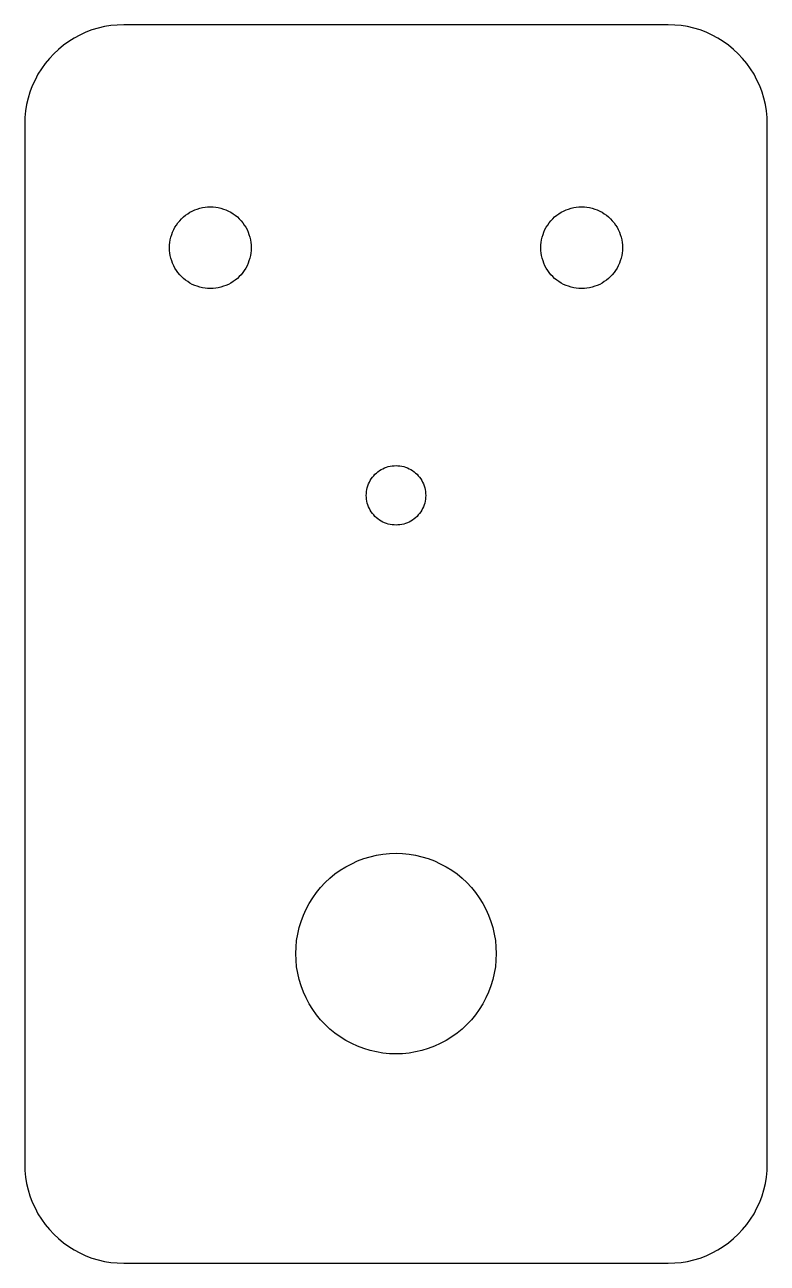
# Model space of a CAD drawing. Header units: millimetres. Extents: x -30 to 30, y -50 to 50.
import ezdxf

# ---------------------------------------------------------------- set-up
doc = ezdxf.new("R2010")
doc.units = ezdxf.units.MM

msp = doc.modelspace()

# ---------------------------------------------------------------- linework, layer by layer
at = {"layer": 'SCHNITT'}
for points in [[(22.52, -49.98), (23.04, -49.93), (23.56, -49.85), (24.07, -49.73), (24.57, -49.58), (25.06, -49.39), (25.54, -49.17), (26, -48.93), (26.44, -48.65), (26.87, -48.35), (27.27, -48.01), (27.66, -47.66), (28.01, -47.27), (28.35, -46.87), (28.65, -46.44), (28.93, -46), (29.17, -45.54), (29.39, -45.06), (29.58, -44.57), (29.73, -44.07), (29.85, -43.56), (29.93, -43.04), (29.98, -42.52), (30, -42), (30, 42), (29.98, 42.52), (29.93, 43.04), (29.85, 43.56), (29.73, 44.07), (29.58, 44.57), (29.39, 45.06), (29.17, 45.54), (28.93, 46), (28.65, 46.44), (28.35, 46.87), (28.01, 47.27), (27.66, 47.66), (27.27, 48.01), (26.87, 48.35), (26.44, 48.65), (26, 48.93), (25.54, 49.17), (25.06, 49.39), (24.57, 49.58), (24.07, 49.73), (23.56, 49.85), (23.04, 49.93), (22.52, 49.98), (22, 50), (-22, 50), (-22.52, 49.98), (-23.04, 49.93), (-23.56, 49.85), (-24.07, 49.73), (-24.57, 49.58), (-25.06, 49.39), (-25.54, 49.17), (-26, 48.93), (-26.44, 48.65), (-26.87, 48.35), (-27.27, 48.01), (-27.66, 47.66), (-28.01, 47.27), (-28.35, 46.87), (-28.65, 46.44), (-28.93, 46), (-29.17, 45.54), (-29.39, 45.06), (-29.58, 44.57), (-29.73, 44.07), (-29.85, 43.56), (-29.93, 43.04), (-29.98, 42.52), (-30, 42), (-30, -42), (-29.98, -42.52), (-29.93, -43.04), (-29.85, -43.56), (-29.73, -44.07), (-29.58, -44.57), (-29.39, -45.06), (-29.17, -45.54), (-28.93, -46), (-28.65, -46.44), (-28.35, -46.87), (-28.01, -47.27), (-27.66, -47.66), (-27.27, -48.01), (-26.87, -48.35), (-26.44, -48.65), (-26, -48.93), (-25.54, -49.17), (-25.06, -49.39), (-24.57, -49.58), (-24.07, -49.73), (-23.56, -49.85), (-23.04, -49.93), (-22.52, -49.98), (-22, -50), (22, -50)], [(-15.22, 28.71), (-15.43, 28.73), (-15.64, 28.76), (-15.85, 28.81), (-16.06, 28.88), (-16.26, 28.95), (-16.46, 29.04), (-16.65, 29.14), (-16.83, 29.26), (-17.01, 29.38), (-17.18, 29.52), (-17.33, 29.67), (-17.48, 29.82), (-17.62, 29.99), (-17.74, 30.17), (-17.86, 30.35), (-17.96, 30.54), (-18.05, 30.74), (-18.12, 30.94), (-18.19, 31.15), (-18.24, 31.36), (-18.27, 31.57), (-18.29, 31.78), (-18.3, 32), (-18.29, 32.22), (-18.27, 32.43), (-18.24, 32.64), (-18.19, 32.85), (-18.12, 33.06), (-18.05, 33.26), (-17.96, 33.46), (-17.86, 33.65), (-17.74, 33.83), (-17.62, 34.01), (-17.48, 34.18), (-17.33, 34.33), (-17.18, 34.48), (-17.01, 34.62), (-16.83, 34.74), (-16.65, 34.86), (-16.46, 34.96), (-16.26, 35.05), (-16.06, 35.12), (-15.85, 35.19), (-15.64, 35.24), (-15.43, 35.27), (-15.22, 35.29), (-15, 35.3), (-14.78, 35.29), (-14.57, 35.27), (-14.36, 35.24), (-14.15, 35.19), (-13.94, 35.12), (-13.74, 35.05), (-13.54, 34.96), (-13.35, 34.86), (-13.17, 34.74), (-12.99, 34.62), (-12.82, 34.48), (-12.67, 34.33), (-12.52, 34.18), (-12.38, 34.01), (-12.26, 33.83), (-12.14, 33.65), (-12.04, 33.46), (-11.95, 33.26), (-11.88, 33.06), (-11.81, 32.85), (-11.76, 32.64), (-11.73, 32.43), (-11.71, 32.22), (-11.7, 32), (-11.71, 31.78), (-11.73, 31.57), (-11.76, 31.36), (-11.81, 31.15), (-11.88, 30.94), (-11.95, 30.74), (-12.04, 30.54), (-12.14, 30.35), (-12.26, 30.17), (-12.38, 29.99), (-12.52, 29.82), (-12.67, 29.67), (-12.82, 29.52), (-12.99, 29.38), (-13.17, 29.26), (-13.35, 29.14), (-13.54, 29.04), (-13.74, 28.95), (-13.94, 28.88), (-14.15, 28.81), (-14.36, 28.76), (-14.57, 28.73), (-14.78, 28.71), (-15, 28.7)], [(14.78, 28.71), (14.57, 28.73), (14.36, 28.76), (14.15, 28.81), (13.94, 28.88), (13.74, 28.95), (13.54, 29.04), (13.35, 29.14), (13.17, 29.26), (12.99, 29.38), (12.82, 29.52), (12.67, 29.67), (12.52, 29.82), (12.38, 29.99), (12.26, 30.17), (12.14, 30.35), (12.04, 30.54), (11.95, 30.74), (11.88, 30.94), (11.81, 31.15), (11.76, 31.36), (11.73, 31.57), (11.71, 31.78), (11.7, 32), (11.71, 32.22), (11.73, 32.43), (11.76, 32.64), (11.81, 32.85), (11.88, 33.06), (11.95, 33.26), (12.04, 33.46), (12.14, 33.65), (12.26, 33.83), (12.38, 34.01), (12.52, 34.18), (12.67, 34.33), (12.82, 34.48), (12.99, 34.62), (13.17, 34.74), (13.35, 34.86), (13.54, 34.96), (13.74, 35.05), (13.94, 35.12), (14.15, 35.19), (14.36, 35.24), (14.57, 35.27), (14.78, 35.29), (15, 35.3), (15.22, 35.29), (15.43, 35.27), (15.64, 35.24), (15.85, 35.19), (16.06, 35.12), (16.26, 35.05), (16.46, 34.96), (16.65, 34.86), (16.83, 34.74), (17.01, 34.62), (17.18, 34.48), (17.33, 34.33), (17.48, 34.18), (17.62, 34.01), (17.74, 33.83), (17.86, 33.65), (17.96, 33.46), (18.05, 33.26), (18.12, 33.06), (18.19, 32.85), (18.24, 32.64), (18.27, 32.43), (18.29, 32.22), (18.3, 32), (18.29, 31.78), (18.27, 31.57), (18.24, 31.36), (18.19, 31.15), (18.12, 30.94), (18.05, 30.74), (17.96, 30.54), (17.86, 30.35), (17.74, 30.17), (17.62, 29.99), (17.48, 29.82), (17.33, 29.67), (17.18, 29.52), (17.01, 29.38), (16.83, 29.26), (16.65, 29.14), (16.46, 29.04), (16.26, 28.95), (16.06, 28.88), (15.85, 28.81), (15.64, 28.76), (15.43, 28.73), (15.22, 28.71), (15, 28.7)], [(-0.16, 9.61), (-0.31, 9.62), (-0.47, 9.65), (-0.62, 9.68), (-0.77, 9.73), (-0.92, 9.78), (-1.06, 9.85), (-1.2, 9.92), (-1.33, 10), (-1.46, 10.1), (-1.58, 10.2), (-1.7, 10.3), (-1.8, 10.42), (-1.9, 10.54), (-2, 10.67), (-2.08, 10.8), (-2.15, 10.94), (-2.22, 11.08), (-2.27, 11.23), (-2.32, 11.38), (-2.35, 11.53), (-2.38, 11.69), (-2.39, 11.84), (-2.4, 12), (-2.39, 12.16), (-2.38, 12.31), (-2.35, 12.47), (-2.32, 12.62), (-2.27, 12.77), (-2.22, 12.92), (-2.15, 13.06), (-2.08, 13.2), (-2, 13.33), (-1.9, 13.46), (-1.8, 13.58), (-1.7, 13.7), (-1.58, 13.8), (-1.46, 13.9), (-1.33, 14), (-1.2, 14.08), (-1.06, 14.15), (-0.92, 14.22), (-0.77, 14.27), (-0.62, 14.32), (-0.47, 14.35), (-0.31, 14.38), (-0.16, 14.39), (0, 14.4), (0.16, 14.39), (0.31, 14.38), (0.47, 14.35), (0.62, 14.32), (0.77, 14.27), (0.92, 14.22), (1.06, 14.15), (1.2, 14.08), (1.33, 14), (1.46, 13.9), (1.58, 13.8), (1.7, 13.7), (1.8, 13.58), (1.9, 13.46), (2, 13.33), (2.08, 13.2), (2.15, 13.06), (2.22, 12.92), (2.27, 12.77), (2.32, 12.62), (2.35, 12.47), (2.38, 12.31), (2.39, 12.16), (2.4, 12), (2.39, 11.84), (2.38, 11.69), (2.35, 11.53), (2.32, 11.38), (2.27, 11.23), (2.22, 11.08), (2.15, 10.94), (2.08, 10.8), (2, 10.67), (1.9, 10.54), (1.8, 10.42), (1.7, 10.3), (1.58, 10.2), (1.46, 10.1), (1.33, 10), (1.2, 9.92), (1.06, 9.85), (0.92, 9.78), (0.77, 9.73), (0.62, 9.68), (0.47, 9.65), (0.31, 9.62), (0.16, 9.61), (0, 9.6)], [(-0.53, -33.08), (-1.06, -33.03), (-1.58, -32.94), (-2.1, -32.82), (-2.6, -32.67), (-3.1, -32.48), (-3.58, -32.26), (-4.05, -32.01), (-4.5, -31.73), (-4.93, -31.43), (-5.34, -31.09), (-5.73, -30.73), (-6.09, -30.34), (-6.43, -29.93), (-6.73, -29.5), (-7.01, -29.05), (-7.26, -28.58), (-7.48, -28.1), (-7.67, -27.6), (-7.82, -27.1), (-7.94, -26.58), (-8.03, -26.06), (-8.08, -25.53), (-8.1, -25), (-8.08, -24.47), (-8.03, -23.94), (-7.94, -23.42), (-7.82, -22.9), (-7.67, -22.4), (-7.48, -21.9), (-7.26, -21.42), (-7.01, -20.95), (-6.73, -20.5), (-6.43, -20.07), (-6.09, -19.66), (-5.73, -19.27), (-5.34, -18.91), (-4.93, -18.57), (-4.5, -18.27), (-4.05, -17.99), (-3.58, -17.74), (-3.1, -17.52), (-2.6, -17.33), (-2.1, -17.18), (-1.58, -17.06), (-1.06, -16.97), (-0.53, -16.92), (0, -16.9), (0.53, -16.92), (1.06, -16.97), (1.58, -17.06), (2.1, -17.18), (2.6, -17.33), (3.1, -17.52), (3.58, -17.74), (4.05, -17.99), (4.5, -18.27), (4.93, -18.57), (5.34, -18.91), (5.73, -19.27), (6.09, -19.66), (6.43, -20.07), (6.73, -20.5), (7.01, -20.95), (7.26, -21.42), (7.48, -21.9), (7.67, -22.4), (7.82, -22.9), (7.94, -23.42), (8.03, -23.94), (8.08, -24.47), (8.1, -25), (8.08, -25.53), (8.03, -26.06), (7.94, -26.58), (7.82, -27.1), (7.67, -27.6), (7.48, -28.1), (7.26, -28.58), (7.01, -29.05), (6.73, -29.5), (6.43, -29.93), (6.09, -30.34), (5.73, -30.73), (5.34, -31.09), (4.93, -31.43), (4.5, -31.73), (4.05, -32.01), (3.58, -32.26), (3.1, -32.48), (2.6, -32.67), (2.1, -32.82), (1.58, -32.94), (1.06, -33.03), (0.53, -33.08), (0, -33.1)]]:
    msp.add_lwpolyline(points, close=True, dxfattribs=at)

doc.saveas('drawing.dxf')
